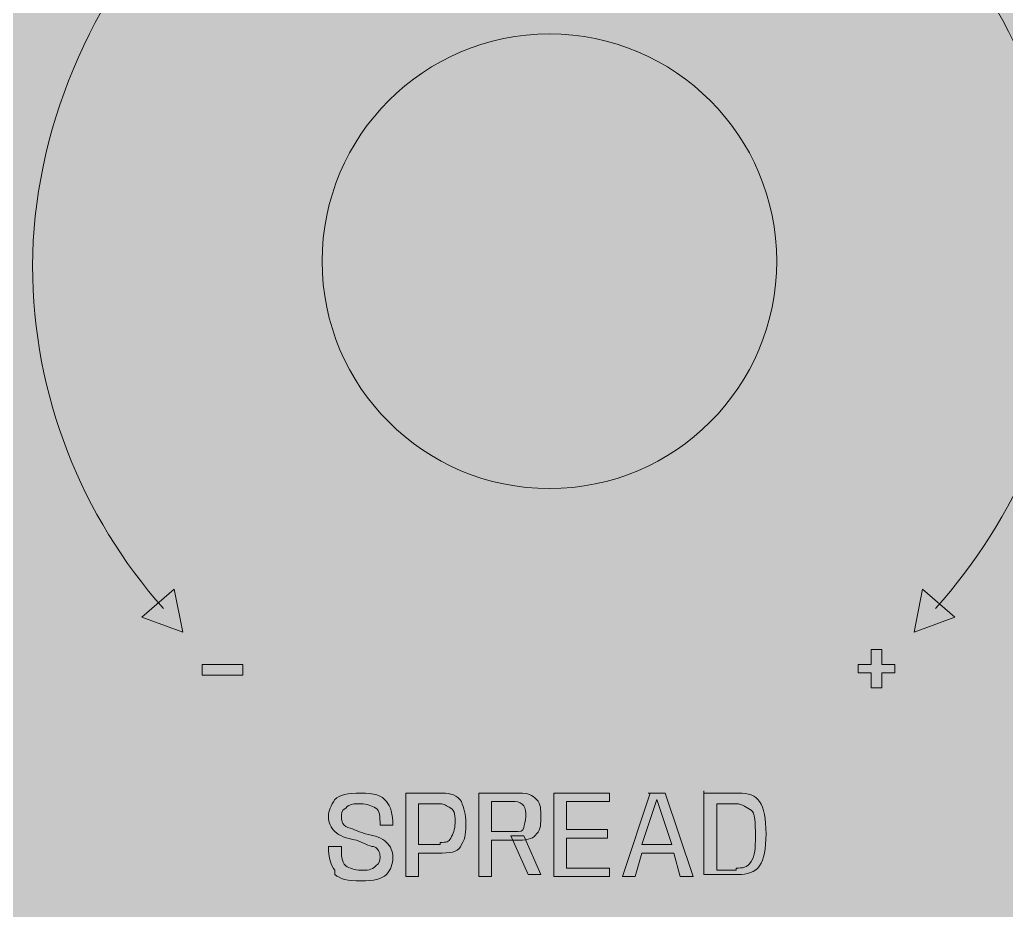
# Model space of a CAD drawing. Header units: millimetres. Extents: x -6 to 399, y -25 to 134.
# Drawn here: x 4.41 to 20.64, y 50.9 to 65.55 of the extents above; entities that cross this region are included whole.
import ezdxf

# ---------------------------------------------------------------- set-up
doc = ezdxf.new("R2010")
doc.units = ezdxf.units.MM
doc.header["$MEASUREMENT"] = 0
for name, color, linetype, lineweight in [('background', 7, 'Continuous', 0), ('cnc', 7, 'Continuous', 0), ('pink', 7, 'Continuous', 0)]:
    doc.layers.add(name, color=color, linetype=linetype, lineweight=lineweight)

msp = doc.modelspace()

# ---------------------------------------------------------------- hatches: boundary and pattern name
at = {"layer": 'background', "true_color": 0x010101, "transparency": 33554687}
h = msp.add_hatch(color=18, dxfattribs=at)
h.dxf.hatch_style = 2
h.paths.add_polyline_path([(0.19403, 129.25778), (81.95028, 129.25778), (81.95028, 0.26458), (0.19403, 0.26458)])
at = {"layer": 'pink', "true_color": 0xf4a7b0, "transparency": 33554687}
h = msp.add_hatch(color=231, dxfattribs=at)
h.dxf.hatch_style = 2
h.paths.add_polyline_path([(6.94972, 56.17986), (7.09083, 55.4743), (6.42055, 55.72125)])
h = msp.add_hatch(color=231, dxfattribs=at)
h.dxf.hatch_style = 2
h.paths.add_polyline_path([(19.26166, 56.17986), (19.12055, 55.4743), (19.79083, 55.72125)])
h = msp.add_hatch(color=231, dxfattribs=at)
h.dxf.hatch_style = 2
h.paths.add_polyline_path([(18.415, 54.80403), (18.20333, 54.80403), (18.20333, 54.94514), (18.415, 54.94514), (18.415, 55.19208), (18.59139, 55.19208), (18.59139, 54.94514), (18.80305, 54.94514), (18.80305, 54.80403), (18.59139, 54.80403), (18.59139, 54.55709), (18.415, 54.55709)])
h = msp.add_hatch(color=231, dxfattribs=at)
h.dxf.hatch_style = 2
h.paths.add_polyline_path([(7.40833, 54.94514), (8.07861, 54.94514), (8.07861, 54.76875), (7.40833, 54.76875)])
h = msp.add_hatch(color=231, dxfattribs=at)
h.dxf.hatch_style = 2
edge = h.paths.add_edge_path()
edge.add_spline(control_points=[(9.59555, 51.55847), (9.525, 51.62903), (9.48972, 51.77014), (9.48972, 51.94653), (9.48972, 51.94653), (9.70139, 51.94653), (9.70139, 51.94653), (9.70139, 51.80542), (9.70139, 51.69959), (9.77194, 51.62903), (9.8425, 51.59375), (9.91305, 51.55848), (10.01889, 51.55848), (10.12472, 51.55848), (10.19528, 51.55848), (10.26583, 51.62903), (10.33639, 51.66431), (10.33639, 51.73487), (10.33639, 51.77014), (10.33639, 51.80542), (10.33639, 51.91125), (10.23055, 51.94653), (10.16, 51.94653), (10.05416, 52.01709), (9.94833, 52.05237), (9.77194, 52.08765), (9.66611, 52.12292), (9.59555, 52.19348), (9.525, 52.26403), (9.48972, 52.33458), (9.48972, 52.44042), (9.48972, 52.54625), (9.525, 52.61681), (9.59555, 52.72264), (9.66611, 52.7932), (9.80722, 52.82848), (10.01889, 52.82848), (10.23056, 52.82848), (10.37167, 52.7932), (10.44222, 52.68737), (10.51278, 52.61681), (10.54805, 52.4757), (10.54805, 52.29931), (10.54805, 52.29931), (10.33639, 52.29931), (10.33639, 52.29931), (10.33639, 52.44042), (10.33639, 52.54625), (10.26583, 52.58153), (10.19528, 52.61681), (10.12472, 52.65209), (10.01889, 52.65209), (9.91305, 52.65209), (9.8425, 52.65209), (9.77194, 52.58153), (9.70139, 52.54625), (9.70139, 52.4757), (9.70139, 52.44042), (9.70139, 52.40515), (9.70139, 52.29932), (9.80722, 52.26404), (9.91305, 52.22876), (9.98361, 52.19348), (10.08944, 52.1582), (10.26583, 52.12292), (10.37166, 52.08765), (10.44222, 52.01709), (10.51278, 51.94654), (10.54805, 51.87598), (10.54805, 51.77015), (10.54805, 51.66431), (10.51278, 51.55848), (10.44222, 51.48793), (10.37166, 51.41737), (10.23055, 51.38209), (10.01889, 51.38209), (9.80722, 51.38209), (9.66611, 51.41737), (9.59555, 51.48793), (9.59555, 51.48793), (9.59555, 51.55847), (9.59555, 51.55847)], knot_values=[0, 0, 0, 0, 1, 1, 1, 2, 2, 2, 3, 3, 3, 4, 4, 4, 5, 5, 5, 6, 6, 6, 7, 7, 7, 8, 8, 8, 9, 9, 9, 10, 10, 10, 11, 11, 11, 12, 12, 12, 13, 13, 13, 14, 14, 14, 15, 15, 15, 16, 16, 16, 17, 17, 17, 18, 18, 18, 19, 19, 19, 20, 20, 20, 21, 21, 21, 22, 22, 22, 23, 23, 23, 24, 24, 24, 25, 25, 25, 26, 26, 26, 27, 27, 27, 27], degree=3, periodic=0)
h = msp.add_hatch(color=231, dxfattribs=at)
h.dxf.hatch_style = 2
edge = h.paths.add_edge_path()
edge.add_spline(control_points=[(10.75972, 52.82847), (10.75972, 52.82847), (11.35944, 52.82847), (11.35944, 52.82847), (11.50055, 52.82847), (11.60639, 52.79319), (11.67694, 52.68736), (11.71222, 52.58153), (11.7475, 52.47569), (11.7475, 52.33458), (11.7475, 52.19348), (11.7475, 52.08764), (11.67694, 51.98181), (11.64167, 51.87597), (11.53583, 51.8407), (11.35944, 51.8407), (11.35944, 51.8407), (10.97139, 51.8407), (10.97139, 51.8407), (10.97139, 51.8407), (10.97139, 51.45264), (10.97139, 51.45264), (10.97139, 51.45264), (10.75972, 51.45264), (10.75972, 51.45264), (10.75972, 51.45264), (10.75972, 52.82847), (10.75972, 52.82847)], knot_values=[0, 0, 0, 0, 1, 1, 1, 2, 2, 2, 3, 3, 3, 4, 4, 4, 5, 5, 5, 6, 6, 6, 7, 7, 7, 8, 8, 8, 9, 9, 9, 9], degree=3, periodic=0)
edge = h.paths.add_edge_path()
edge.add_spline(control_points=[(11.32416, 52.01709), (11.43, 52.01709), (11.46528, 52.01709), (11.50055, 52.08764), (11.53583, 52.1582), (11.57111, 52.22875), (11.57111, 52.33458), (11.57111, 52.44042), (11.57111, 52.54625), (11.50055, 52.58153), (11.43, 52.6168), (11.39472, 52.65208), (11.32416, 52.65208), (11.32416, 52.65208), (10.97139, 52.65208), (10.97139, 52.65208), (10.97139, 52.65208), (10.97139, 51.98181), (10.97139, 51.98181), (10.97139, 51.98181), (11.32416, 51.98181), (11.32416, 51.98181), (11.32416, 51.98181), (11.32416, 52.01709), (11.32416, 52.01709)], knot_values=[0, 0, 0, 0, 1, 1, 1, 2, 2, 2, 3, 3, 3, 4, 4, 4, 5, 5, 5, 6, 6, 6, 7, 7, 7, 8, 8, 8, 8], degree=3, periodic=0)
edge.add_line((11.32416, 52.01709), (11.32416, 52.01709))
h = msp.add_hatch(color=231, dxfattribs=at)
h.dxf.hatch_style = 2
edge = h.paths.add_edge_path()
edge.add_spline(control_points=[(11.95916, 52.82847), (11.95916, 52.82847), (12.62944, 52.82847), (12.62944, 52.82847), (12.77055, 52.82847), (12.84111, 52.79319), (12.91166, 52.72264), (12.98222, 52.65208), (12.98222, 52.54625), (12.98222, 52.44041), (12.98222, 52.33458), (12.98222, 52.22874), (12.91166, 52.15819), (12.87639, 52.08764), (12.77055, 52.05236), (12.62944, 52.05236), (12.62944, 52.05236), (12.17083, 52.05236), (12.17083, 52.05236), (12.17083, 52.05236), (12.17083, 51.45263), (12.17083, 51.45263), (12.17083, 51.45263), (11.95917, 51.45263), (11.95917, 51.45263), (11.95917, 51.45263), (11.95917, 52.82847), (11.95917, 52.82847), (11.95917, 52.82847), (11.95916, 52.82847), (11.95916, 52.82847)], knot_values=[0, 0, 0, 0, 1, 1, 1, 2, 2, 2, 3, 3, 3, 4, 4, 4, 5, 5, 5, 6, 6, 6, 7, 7, 7, 8, 8, 8, 9, 9, 9, 10, 10, 10, 10], degree=3, periodic=0)
edge = h.paths.add_edge_path()
edge.add_spline(control_points=[(12.55889, 52.19348), (12.62944, 52.19348), (12.7, 52.19348), (12.7, 52.26403), (12.7, 52.29931), (12.73528, 52.36986), (12.73528, 52.44042), (12.73528, 52.51097), (12.73528, 52.58153), (12.7, 52.61681), (12.66472, 52.65209), (12.62944, 52.68736), (12.55889, 52.68736), (12.55889, 52.68736), (12.17083, 52.68736), (12.17083, 52.68736), (12.17083, 52.68736), (12.17083, 52.19348), (12.17083, 52.19348), (12.17083, 52.19348), (12.55889, 52.19348), (12.55889, 52.19348)], knot_values=[0, 0, 0, 0, 1, 1, 1, 2, 2, 2, 3, 3, 3, 4, 4, 4, 5, 5, 5, 6, 6, 6, 7, 7, 7, 7], degree=3, periodic=0)
edge.add_line((12.55889, 52.19348), (12.55889, 52.19348))
edge = h.paths.add_edge_path()
edge.add_spline(control_points=[(12.48833, 52.12292), (12.48833, 52.12292), (12.7, 52.12292), (12.7, 52.12292), (12.7, 52.12292), (12.98222, 51.48791), (12.98222, 51.48791), (12.98222, 51.48791), (12.77055, 51.48791), (12.77055, 51.48791), (12.77055, 51.48791), (12.48833, 52.12292), (12.48833, 52.12292)], knot_values=[0, 0, 0, 0, 1, 1, 1, 2, 2, 2, 3, 3, 3, 4, 4, 4, 4], degree=3, periodic=0)
edge.add_line((12.48833, 52.12292), (12.48833, 52.12292))
h = msp.add_hatch(color=231, dxfattribs=at)
h.dxf.hatch_style = 2
h.paths.add_polyline_path([(13.19389, 52.82847), (14.11111, 52.82847), (14.11111, 52.68736), (13.40555, 52.68736), (13.40555, 52.22875), (14.07583, 52.22875), (14.07583, 52.08764), (13.40555, 52.08764), (13.40555, 51.59375), (14.11111, 51.59375), (14.11111, 51.45265), (13.19389, 51.45265), (13.19389, 52.82848)])
h = msp.add_hatch(color=231, dxfattribs=at)
h.dxf.hatch_style = 2
edge = h.paths.add_edge_path()
edge.add_spline(control_points=[(14.74611, 52.82847), (14.74611, 52.82847), (15.02833, 52.82847), (15.02833, 52.82847), (15.02833, 52.82847), (15.48694, 51.45264), (15.48694, 51.45264), (15.48694, 51.45264), (15.27528, 51.45264), (15.27528, 51.45264), (15.27528, 51.45264), (15.16944, 51.8407), (15.16944, 51.8407), (15.16944, 51.8407), (14.64028, 51.8407), (14.64028, 51.8407), (14.64028, 51.8407), (14.53444, 51.45264), (14.53444, 51.45264), (14.53444, 51.45264), (14.32278, 51.45264), (14.32278, 51.45264), (14.32278, 51.45264), (14.78139, 52.82847), (14.78139, 52.82847), (14.78139, 52.82847), (14.74611, 52.82847), (14.74611, 52.82847)], knot_values=[0, 0, 0, 0, 1, 1, 1, 2, 2, 2, 3, 3, 3, 4, 4, 4, 5, 5, 5, 6, 6, 6, 7, 7, 7, 8, 8, 8, 9, 9, 9, 9], degree=3, periodic=0)
edge = h.paths.add_edge_path()
edge.add_spline(control_points=[(15.13416, 51.98181), (15.13416, 51.98181), (14.88722, 52.72264), (14.88722, 52.72264), (14.88722, 52.72264), (14.88722, 52.72264), (14.88722, 52.72264), (14.88722, 52.72264), (14.64027, 51.98181), (14.64027, 51.98181), (14.64027, 51.98181), (15.09889, 51.98181), (15.09889, 51.98181), (15.09889, 51.98181), (15.13416, 51.98181), (15.13416, 51.98181)], knot_values=[0, 0, 0, 0, 1, 1, 1, 2, 2, 2, 3, 3, 3, 4, 4, 4, 5, 5, 5, 5], degree=3, periodic=0)
edge.add_line((15.13416, 51.98181), (15.13416, 51.98181))
h = msp.add_hatch(color=231, dxfattribs=at)
h.dxf.hatch_style = 2
edge = h.paths.add_edge_path()
edge.add_spline(control_points=[(15.66333, 52.82847), (15.66333, 52.82847), (16.22777, 52.82847), (16.22777, 52.82847), (16.40416, 52.82847), (16.51, 52.79319), (16.58055, 52.68736), (16.65111, 52.58153), (16.68639, 52.40514), (16.68639, 52.1582), (16.68639, 51.91125), (16.65111, 51.73486), (16.58055, 51.62903), (16.51, 51.52319), (16.36889, 51.48792), (16.22777, 51.48792), (16.22777, 51.48792), (15.66333, 51.48792), (15.66333, 51.48792), (15.66333, 51.48792), (15.66333, 52.86375), (15.66333, 52.86375), (15.66333, 52.86375), (15.66333, 52.82847), (15.66333, 52.82847)], knot_values=[0, 0, 0, 0, 1, 1, 1, 2, 2, 2, 3, 3, 3, 4, 4, 4, 5, 5, 5, 6, 6, 6, 7, 7, 7, 8, 8, 8, 8], degree=3, periodic=0)
edge = h.paths.add_edge_path()
edge.add_spline(control_points=[(16.1925, 51.59375), (16.29833, 51.59375), (16.36889, 51.59375), (16.43944, 51.69958), (16.51, 51.80542), (16.51, 51.91125), (16.51, 52.12292), (16.51, 52.33458), (16.51, 52.51097), (16.43944, 52.54625), (16.36889, 52.58152), (16.29833, 52.65208), (16.1925, 52.65208), (16.1925, 52.65208), (15.875, 52.65208), (15.875, 52.65208), (15.875, 52.65208), (15.875, 51.55847), (15.875, 51.55847), (15.875, 51.55847), (16.1925, 51.55847), (16.1925, 51.55847), (16.1925, 51.55847), (16.1925, 51.59375), (16.1925, 51.59375)], knot_values=[0, 0, 0, 0, 1, 1, 1, 2, 2, 2, 3, 3, 3, 4, 4, 4, 5, 5, 5, 6, 6, 6, 7, 7, 7, 8, 8, 8, 8], degree=3, periodic=0)
edge.add_line((16.1925, 51.59375), (16.1925, 51.59375))

# ---------------------------------------------------------------- linework, layer by layer
at = {"layer": 'cnc', "color": 165, "lineweight": 9, "true_color": 0x4068b1}
msp.add_circle((13.12333, 61.57736), 3.73945, dxfattribs=at)
at = {"layer": 'pink', "color": 18, "lineweight": 0, "true_color": 0x000000}
for points in [[(6.94972, 56.17986), (7.09083, 55.4743), (6.42055, 55.72125)], [(19.26166, 56.17986), (19.12055, 55.4743), (19.79083, 55.72125)], [(18.415, 54.80403), (18.20333, 54.80403), (18.20333, 54.94514), (18.415, 54.94514), (18.415, 55.19208), (18.59139, 55.19208), (18.59139, 54.94514), (18.80305, 54.94514), (18.80305, 54.80403), (18.59139, 54.80403), (18.59139, 54.55709), (18.415, 54.55709)], [(7.40833, 54.94514), (8.07861, 54.94514), (8.07861, 54.76875), (7.40833, 54.76875)], [(13.19389, 52.82847), (14.11111, 52.82847), (14.11111, 52.68736), (13.40555, 52.68736), (13.40555, 52.22875), (14.07583, 52.22875), (14.07583, 52.08764), (13.40555, 52.08764), (13.40555, 51.59375), (14.11111, 51.59375), (14.11111, 51.45265), (13.19389, 51.45265), (13.19389, 52.82848)], [(14.74611, 52.82847), (15.02833, 52.82847), (15.48694, 51.45264), (15.27528, 51.45264), (15.16944, 51.8407), (14.64028, 51.8407), (14.53444, 51.45264), (14.32278, 51.45264), (14.78139, 52.82847)], [(15.13416, 51.98181), (14.88722, 52.72264), (14.88722, 52.72264), (14.64027, 51.98181), (15.09889, 51.98181)], [(12.48833, 52.12292), (12.7, 52.12292), (12.98222, 51.48791), (12.77055, 51.48791)]]:
    msp.add_lwpolyline(points, close=True, dxfattribs=at)
at = {"layer": 'pink'}
for points in [[(6.94972, 56.17986), (7.09083, 55.4743), (6.42055, 55.72125)], [(19.26166, 56.17986), (19.12055, 55.4743), (19.79083, 55.72125)], [(18.415, 54.80403), (18.20333, 54.80403), (18.20333, 54.94514), (18.415, 54.94514), (18.415, 55.19208), (18.59139, 55.19208), (18.59139, 54.94514), (18.80305, 54.94514), (18.80305, 54.80403), (18.59139, 54.80403), (18.59139, 54.55709), (18.415, 54.55709)], [(7.40833, 54.94514), (8.07861, 54.94514), (8.07861, 54.76875), (7.40833, 54.76875)], [(13.19389, 52.82847), (14.11111, 52.82847), (14.11111, 52.68736), (13.40555, 52.68736), (13.40555, 52.22875), (14.07583, 52.22875), (14.07583, 52.08764), (13.40555, 52.08764), (13.40555, 51.59375), (14.11111, 51.59375), (14.11111, 51.45265), (13.19389, 51.45265), (13.19389, 52.82848)]]:
    msp.add_lwpolyline(points, close=True, dxfattribs=at)
at = {"layer": 'pink', "color": 231, "lineweight": 18, "true_color": 0xf4a7b0}
msp.add_open_spline([(6.77333, 55.86236), (5.43278, 57.37931), (4.62139, 59.35486), (4.62139, 61.50681), (4.62139, 63.65875), (5.57389, 65.98708), (7.12611, 67.50403), (8.67833, 69.02097), (10.795, 70.00875), (13.12333, 70.00875), (15.45166, 70.00875), (17.60361, 69.05625), (19.12055, 67.50403), (20.6375, 65.9518), (21.62527, 63.83514), (21.62527, 61.50681), (21.62527, 59.17847), (20.81388, 57.37931), (19.47333, 55.86236)], degree=3, knots=[0, 0, 0, 0, 1, 1, 1, 2, 2, 2, 3, 3, 3, 4, 4, 4, 5, 5, 5, 6, 6, 6, 6], dxfattribs=at)
at = {"layer": 'pink', "color": 18, "lineweight": 0, "true_color": 0x000000}
for points, knots in [([(9.59555, 51.55847), (9.525, 51.62903), (9.48972, 51.77014), (9.48972, 51.94653), (9.48972, 51.94653), (9.70139, 51.94653), (9.70139, 51.94653), (9.70139, 51.80542), (9.70139, 51.69959), (9.77194, 51.62903), (9.8425, 51.59375), (9.91305, 51.55848), (10.01889, 51.55848), (10.12472, 51.55848), (10.19528, 51.55848), (10.26583, 51.62903), (10.33639, 51.66431), (10.33639, 51.73487), (10.33639, 51.77014), (10.33639, 51.80542), (10.33639, 51.91125), (10.23055, 51.94653), (10.16, 51.94653), (10.05416, 52.01709), (9.94833, 52.05237), (9.77194, 52.08765), (9.66611, 52.12292), (9.59555, 52.19348), (9.525, 52.26403), (9.48972, 52.33458), (9.48972, 52.44042), (9.48972, 52.54625), (9.525, 52.61681), (9.59555, 52.72264), (9.66611, 52.7932), (9.80722, 52.82848), (10.01889, 52.82848), (10.23056, 52.82848), (10.37167, 52.7932), (10.44222, 52.68737), (10.51278, 52.61681), (10.54805, 52.4757), (10.54805, 52.29931), (10.54805, 52.29931), (10.33639, 52.29931), (10.33639, 52.29931), (10.33639, 52.44042), (10.33639, 52.54625), (10.26583, 52.58153), (10.19528, 52.61681), (10.12472, 52.65209), (10.01889, 52.65209), (9.91305, 52.65209), (9.8425, 52.65209), (9.77194, 52.58153), (9.70139, 52.54625), (9.70139, 52.4757), (9.70139, 52.44042), (9.70139, 52.40515), (9.70139, 52.29932), (9.80722, 52.26404), (9.91305, 52.22876), (9.98361, 52.19348), (10.08944, 52.1582), (10.26583, 52.12292), (10.37166, 52.08765), (10.44222, 52.01709), (10.51278, 51.94654), (10.54805, 51.87598), (10.54805, 51.77015), (10.54805, 51.66431), (10.51278, 51.55848), (10.44222, 51.48793), (10.37166, 51.41737), (10.23055, 51.38209), (10.01889, 51.38209), (9.80722, 51.38209), (9.66611, 51.41737), (9.59555, 51.48793), (9.59555, 51.48793), (9.59555, 51.55847), (9.59555, 51.55847)], [0, 0, 0, 0, 1, 1, 1, 2, 2, 2, 3, 3, 3, 4, 4, 4, 5, 5, 5, 6, 6, 6, 7, 7, 7, 8, 8, 8, 9, 9, 9, 10, 10, 10, 11, 11, 11, 12, 12, 12, 13, 13, 13, 14, 14, 14, 15, 15, 15, 16, 16, 16, 17, 17, 17, 18, 18, 18, 19, 19, 19, 20, 20, 20, 21, 21, 21, 22, 22, 22, 23, 23, 23, 24, 24, 24, 25, 25, 25, 26, 26, 26, 27, 27, 27, 27]), ([(10.75972, 52.82847), (10.75972, 52.82847), (11.35944, 52.82847), (11.35944, 52.82847), (11.50055, 52.82847), (11.60639, 52.79319), (11.67694, 52.68736), (11.71222, 52.58153), (11.7475, 52.47569), (11.7475, 52.33458), (11.7475, 52.19348), (11.7475, 52.08764), (11.67694, 51.98181), (11.64167, 51.87597), (11.53583, 51.8407), (11.35944, 51.8407), (11.35944, 51.8407), (10.97139, 51.8407), (10.97139, 51.8407), (10.97139, 51.8407), (10.97139, 51.45264), (10.97139, 51.45264), (10.97139, 51.45264), (10.75972, 51.45264), (10.75972, 51.45264), (10.75972, 51.45264), (10.75972, 52.82847), (10.75972, 52.82847)], [0, 0, 0, 0, 1, 1, 1, 2, 2, 2, 3, 3, 3, 4, 4, 4, 5, 5, 5, 6, 6, 6, 7, 7, 7, 8, 8, 8, 9, 9, 9, 9]), ([(11.95916, 52.82847), (11.95916, 52.82847), (12.62944, 52.82847), (12.62944, 52.82847), (12.77055, 52.82847), (12.84111, 52.79319), (12.91166, 52.72264), (12.98222, 52.65208), (12.98222, 52.54625), (12.98222, 52.44041), (12.98222, 52.33458), (12.98222, 52.22874), (12.91166, 52.15819), (12.87639, 52.08764), (12.77055, 52.05236), (12.62944, 52.05236), (12.62944, 52.05236), (12.17083, 52.05236), (12.17083, 52.05236), (12.17083, 52.05236), (12.17083, 51.45263), (12.17083, 51.45263), (12.17083, 51.45263), (11.95917, 51.45263), (11.95917, 51.45263), (11.95917, 51.45263), (11.95917, 52.82847), (11.95917, 52.82847), (11.95917, 52.82847), (11.95916, 52.82847), (11.95916, 52.82847)], [0, 0, 0, 0, 1, 1, 1, 2, 2, 2, 3, 3, 3, 4, 4, 4, 5, 5, 5, 6, 6, 6, 7, 7, 7, 8, 8, 8, 9, 9, 9, 10, 10, 10, 10]), ([(15.66333, 52.82847), (15.66333, 52.82847), (16.22777, 52.82847), (16.22777, 52.82847), (16.40416, 52.82847), (16.51, 52.79319), (16.58055, 52.68736), (16.65111, 52.58153), (16.68639, 52.40514), (16.68639, 52.1582), (16.68639, 51.91125), (16.65111, 51.73486), (16.58055, 51.62903), (16.51, 51.52319), (16.36889, 51.48792), (16.22777, 51.48792), (16.22777, 51.48792), (15.66333, 51.48792), (15.66333, 51.48792), (15.66333, 51.48792), (15.66333, 52.86375), (15.66333, 52.86375), (15.66333, 52.86375), (15.66333, 52.82847), (15.66333, 52.82847)], [0, 0, 0, 0, 1, 1, 1, 2, 2, 2, 3, 3, 3, 4, 4, 4, 5, 5, 5, 6, 6, 6, 7, 7, 7, 8, 8, 8, 8]), ([(11.32416, 52.01709), (11.43, 52.01709), (11.46528, 52.01709), (11.50055, 52.08764), (11.53583, 52.1582), (11.57111, 52.22875), (11.57111, 52.33458), (11.57111, 52.44042), (11.57111, 52.54625), (11.50055, 52.58153), (11.43, 52.6168), (11.39472, 52.65208), (11.32416, 52.65208), (11.32416, 52.65208), (10.97139, 52.65208), (10.97139, 52.65208), (10.97139, 52.65208), (10.97139, 51.98181), (10.97139, 51.98181), (10.97139, 51.98181), (11.32416, 51.98181), (11.32416, 51.98181), (11.32416, 51.98181), (11.32416, 52.01709), (11.32416, 52.01709)], [0, 0, 0, 0, 1, 1, 1, 2, 2, 2, 3, 3, 3, 4, 4, 4, 5, 5, 5, 6, 6, 6, 7, 7, 7, 8, 8, 8, 8]), ([(12.55889, 52.19348), (12.62944, 52.19348), (12.7, 52.19348), (12.7, 52.26403), (12.7, 52.29931), (12.73528, 52.36986), (12.73528, 52.44042), (12.73528, 52.51097), (12.73528, 52.58153), (12.7, 52.61681), (12.66472, 52.65209), (12.62944, 52.68736), (12.55889, 52.68736), (12.55889, 52.68736), (12.17083, 52.68736), (12.17083, 52.68736), (12.17083, 52.68736), (12.17083, 52.19348), (12.17083, 52.19348), (12.17083, 52.19348), (12.55889, 52.19348), (12.55889, 52.19348)], [0, 0, 0, 0, 1, 1, 1, 2, 2, 2, 3, 3, 3, 4, 4, 4, 5, 5, 5, 6, 6, 6, 7, 7, 7, 7]), ([(16.1925, 51.59375), (16.29833, 51.59375), (16.36889, 51.59375), (16.43944, 51.69958), (16.51, 51.80542), (16.51, 51.91125), (16.51, 52.12292), (16.51, 52.33458), (16.51, 52.51097), (16.43944, 52.54625), (16.36889, 52.58152), (16.29833, 52.65208), (16.1925, 52.65208), (16.1925, 52.65208), (15.875, 52.65208), (15.875, 52.65208), (15.875, 52.65208), (15.875, 51.55847), (15.875, 51.55847), (15.875, 51.55847), (16.1925, 51.55847), (16.1925, 51.55847), (16.1925, 51.55847), (16.1925, 51.59375), (16.1925, 51.59375)], [0, 0, 0, 0, 1, 1, 1, 2, 2, 2, 3, 3, 3, 4, 4, 4, 5, 5, 5, 6, 6, 6, 7, 7, 7, 8, 8, 8, 8])]:
    msp.add_open_spline(points, degree=3, knots=knots, dxfattribs=at)
at = {"layer": 'pink'}
for points, knots in [([(9.59555, 51.55847), (9.525, 51.62903), (9.48972, 51.77014), (9.48972, 51.94653), (9.48972, 51.94653), (9.70139, 51.94653), (9.70139, 51.94653), (9.70139, 51.80542), (9.70139, 51.69959), (9.77194, 51.62903), (9.8425, 51.59375), (9.91305, 51.55848), (10.01889, 51.55848), (10.12472, 51.55848), (10.19528, 51.55848), (10.26583, 51.62903), (10.33639, 51.66431), (10.33639, 51.73487), (10.33639, 51.77014), (10.33639, 51.80542), (10.33639, 51.91125), (10.23055, 51.94653), (10.16, 51.94653), (10.05416, 52.01709), (9.94833, 52.05237), (9.77194, 52.08765), (9.66611, 52.12292), (9.59555, 52.19348), (9.525, 52.26403), (9.48972, 52.33458), (9.48972, 52.44042), (9.48972, 52.54625), (9.525, 52.61681), (9.59555, 52.72264), (9.66611, 52.7932), (9.80722, 52.82848), (10.01889, 52.82848), (10.23056, 52.82848), (10.37167, 52.7932), (10.44222, 52.68737), (10.51278, 52.61681), (10.54805, 52.4757), (10.54805, 52.29931), (10.54805, 52.29931), (10.33639, 52.29931), (10.33639, 52.29931), (10.33639, 52.44042), (10.33639, 52.54625), (10.26583, 52.58153), (10.19528, 52.61681), (10.12472, 52.65209), (10.01889, 52.65209), (9.91305, 52.65209), (9.8425, 52.65209), (9.77194, 52.58153), (9.70139, 52.54625), (9.70139, 52.4757), (9.70139, 52.44042), (9.70139, 52.40515), (9.70139, 52.29932), (9.80722, 52.26404), (9.91305, 52.22876), (9.98361, 52.19348), (10.08944, 52.1582), (10.26583, 52.12292), (10.37166, 52.08765), (10.44222, 52.01709), (10.51278, 51.94654), (10.54805, 51.87598), (10.54805, 51.77015), (10.54805, 51.66431), (10.51278, 51.55848), (10.44222, 51.48793), (10.37166, 51.41737), (10.23055, 51.38209), (10.01889, 51.38209), (9.80722, 51.38209), (9.66611, 51.41737), (9.59555, 51.48793), (9.59555, 51.48793), (9.59555, 51.55847), (9.59555, 51.55847)], [0, 0, 0, 0, 1, 1, 1, 2, 2, 2, 3, 3, 3, 4, 4, 4, 5, 5, 5, 6, 6, 6, 7, 7, 7, 8, 8, 8, 9, 9, 9, 10, 10, 10, 11, 11, 11, 12, 12, 12, 13, 13, 13, 14, 14, 14, 15, 15, 15, 16, 16, 16, 17, 17, 17, 18, 18, 18, 19, 19, 19, 20, 20, 20, 21, 21, 21, 22, 22, 22, 23, 23, 23, 24, 24, 24, 25, 25, 25, 26, 26, 26, 27, 27, 27, 27]), ([(10.75972, 52.82847), (10.75972, 52.82847), (11.35944, 52.82847), (11.35944, 52.82847), (11.50055, 52.82847), (11.60639, 52.79319), (11.67694, 52.68736), (11.71222, 52.58153), (11.7475, 52.47569), (11.7475, 52.33458), (11.7475, 52.19348), (11.7475, 52.08764), (11.67694, 51.98181), (11.64167, 51.87597), (11.53583, 51.8407), (11.35944, 51.8407), (11.35944, 51.8407), (10.97139, 51.8407), (10.97139, 51.8407), (10.97139, 51.8407), (10.97139, 51.45264), (10.97139, 51.45264), (10.97139, 51.45264), (10.75972, 51.45264), (10.75972, 51.45264), (10.75972, 51.45264), (10.75972, 52.82847), (10.75972, 52.82847)], [0, 0, 0, 0, 1, 1, 1, 2, 2, 2, 3, 3, 3, 4, 4, 4, 5, 5, 5, 6, 6, 6, 7, 7, 7, 8, 8, 8, 9, 9, 9, 9]), ([(11.95916, 52.82847), (11.95916, 52.82847), (12.62944, 52.82847), (12.62944, 52.82847), (12.77055, 52.82847), (12.84111, 52.79319), (12.91166, 52.72264), (12.98222, 52.65208), (12.98222, 52.54625), (12.98222, 52.44041), (12.98222, 52.33458), (12.98222, 52.22874), (12.91166, 52.15819), (12.87639, 52.08764), (12.77055, 52.05236), (12.62944, 52.05236), (12.62944, 52.05236), (12.17083, 52.05236), (12.17083, 52.05236), (12.17083, 52.05236), (12.17083, 51.45263), (12.17083, 51.45263), (12.17083, 51.45263), (11.95917, 51.45263), (11.95917, 51.45263), (11.95917, 51.45263), (11.95917, 52.82847), (11.95917, 52.82847), (11.95917, 52.82847), (11.95916, 52.82847), (11.95916, 52.82847)], [0, 0, 0, 0, 1, 1, 1, 2, 2, 2, 3, 3, 3, 4, 4, 4, 5, 5, 5, 6, 6, 6, 7, 7, 7, 8, 8, 8, 9, 9, 9, 10, 10, 10, 10]), ([(14.74611, 52.82847), (14.74611, 52.82847), (15.02833, 52.82847), (15.02833, 52.82847), (15.02833, 52.82847), (15.48694, 51.45264), (15.48694, 51.45264), (15.48694, 51.45264), (15.27528, 51.45264), (15.27528, 51.45264), (15.27528, 51.45264), (15.16944, 51.8407), (15.16944, 51.8407), (15.16944, 51.8407), (14.64028, 51.8407), (14.64028, 51.8407), (14.64028, 51.8407), (14.53444, 51.45264), (14.53444, 51.45264), (14.53444, 51.45264), (14.32278, 51.45264), (14.32278, 51.45264), (14.32278, 51.45264), (14.78139, 52.82847), (14.78139, 52.82847), (14.78139, 52.82847), (14.74611, 52.82847), (14.74611, 52.82847)], [0, 0, 0, 0, 1, 1, 1, 2, 2, 2, 3, 3, 3, 4, 4, 4, 5, 5, 5, 6, 6, 6, 7, 7, 7, 8, 8, 8, 9, 9, 9, 9]), ([(15.66333, 52.82847), (15.66333, 52.82847), (16.22777, 52.82847), (16.22777, 52.82847), (16.40416, 52.82847), (16.51, 52.79319), (16.58055, 52.68736), (16.65111, 52.58153), (16.68639, 52.40514), (16.68639, 52.1582), (16.68639, 51.91125), (16.65111, 51.73486), (16.58055, 51.62903), (16.51, 51.52319), (16.36889, 51.48792), (16.22777, 51.48792), (16.22777, 51.48792), (15.66333, 51.48792), (15.66333, 51.48792), (15.66333, 51.48792), (15.66333, 52.86375), (15.66333, 52.86375), (15.66333, 52.86375), (15.66333, 52.82847), (15.66333, 52.82847)], [0, 0, 0, 0, 1, 1, 1, 2, 2, 2, 3, 3, 3, 4, 4, 4, 5, 5, 5, 6, 6, 6, 7, 7, 7, 8, 8, 8, 8]), ([(11.32416, 52.01709), (11.43, 52.01709), (11.46528, 52.01709), (11.50055, 52.08764), (11.53583, 52.1582), (11.57111, 52.22875), (11.57111, 52.33458), (11.57111, 52.44042), (11.57111, 52.54625), (11.50055, 52.58153), (11.43, 52.6168), (11.39472, 52.65208), (11.32416, 52.65208), (11.32416, 52.65208), (10.97139, 52.65208), (10.97139, 52.65208), (10.97139, 52.65208), (10.97139, 51.98181), (10.97139, 51.98181), (10.97139, 51.98181), (11.32416, 51.98181), (11.32416, 51.98181), (11.32416, 51.98181), (11.32416, 52.01709), (11.32416, 52.01709)], [0, 0, 0, 0, 1, 1, 1, 2, 2, 2, 3, 3, 3, 4, 4, 4, 5, 5, 5, 6, 6, 6, 7, 7, 7, 8, 8, 8, 8]), ([(12.55889, 52.19348), (12.62944, 52.19348), (12.7, 52.19348), (12.7, 52.26403), (12.7, 52.29931), (12.73528, 52.36986), (12.73528, 52.44042), (12.73528, 52.51097), (12.73528, 52.58153), (12.7, 52.61681), (12.66472, 52.65209), (12.62944, 52.68736), (12.55889, 52.68736), (12.55889, 52.68736), (12.17083, 52.68736), (12.17083, 52.68736), (12.17083, 52.68736), (12.17083, 52.19348), (12.17083, 52.19348), (12.17083, 52.19348), (12.55889, 52.19348), (12.55889, 52.19348)], [0, 0, 0, 0, 1, 1, 1, 2, 2, 2, 3, 3, 3, 4, 4, 4, 5, 5, 5, 6, 6, 6, 7, 7, 7, 7]), ([(15.13416, 51.98181), (15.13416, 51.98181), (14.88722, 52.72264), (14.88722, 52.72264), (14.88722, 52.72264), (14.88722, 52.72264), (14.88722, 52.72264), (14.88722, 52.72264), (14.64027, 51.98181), (14.64027, 51.98181), (14.64027, 51.98181), (15.09889, 51.98181), (15.09889, 51.98181), (15.09889, 51.98181), (15.13416, 51.98181), (15.13416, 51.98181)], [0, 0, 0, 0, 1, 1, 1, 2, 2, 2, 3, 3, 3, 4, 4, 4, 5, 5, 5, 5]), ([(16.1925, 51.59375), (16.29833, 51.59375), (16.36889, 51.59375), (16.43944, 51.69958), (16.51, 51.80542), (16.51, 51.91125), (16.51, 52.12292), (16.51, 52.33458), (16.51, 52.51097), (16.43944, 52.54625), (16.36889, 52.58152), (16.29833, 52.65208), (16.1925, 52.65208), (16.1925, 52.65208), (15.875, 52.65208), (15.875, 52.65208), (15.875, 52.65208), (15.875, 51.55847), (15.875, 51.55847), (15.875, 51.55847), (16.1925, 51.55847), (16.1925, 51.55847), (16.1925, 51.55847), (16.1925, 51.59375), (16.1925, 51.59375)], [0, 0, 0, 0, 1, 1, 1, 2, 2, 2, 3, 3, 3, 4, 4, 4, 5, 5, 5, 6, 6, 6, 7, 7, 7, 8, 8, 8, 8]), ([(12.48833, 52.12292), (12.48833, 52.12292), (12.7, 52.12292), (12.7, 52.12292), (12.7, 52.12292), (12.98222, 51.48791), (12.98222, 51.48791), (12.98222, 51.48791), (12.77055, 51.48791), (12.77055, 51.48791), (12.77055, 51.48791), (12.48833, 52.12292), (12.48833, 52.12292)], [0, 0, 0, 0, 1, 1, 1, 2, 2, 2, 3, 3, 3, 4, 4, 4, 4])]:
    msp.add_open_spline(points, degree=3, knots=knots, dxfattribs=at)

doc.saveas('drawing.dxf')
